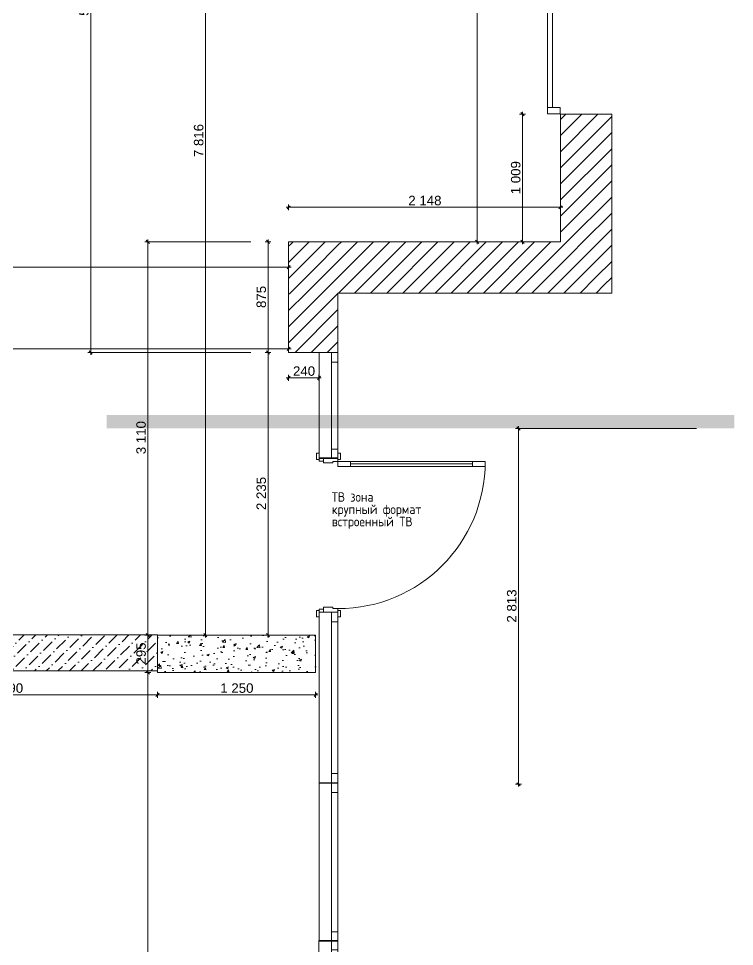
# Model space of a CAD drawing. Header units: millimetres. Extents: x 2336463 to 2579121, y 595385 to 778077.
# Drawn here: x 2460092 to 2465750, y 706674 to 714011 of the extents above; entities that cross this region are included whole.
import ezdxf

# ---------------------------------------------------------------- set-up
doc = ezdxf.new("R2010")
doc.units = ezdxf.units.MM
doc.header["$MEASUREMENT"] = 0
for name, color, linetype in [('+обмер', 7, 'Continuous'), ('1 Планировка размеры', 7, 'Continuous'), ('сит план', 7, 'Continuous')]:
    doc.layers.add(name, color=color, linetype=linetype)
for name, color, linetype, lineweight, true_color in [('+обмер_Ном._пера__242', 7, 'Continuous', 13, 0x1b55b5), ('+размер планировка_Ном._пера__242', 7, 'Continuous', 13, 0x1b55b5), ('+размер планировка_Ном._пера__9', 7, 'Continuous', 15, 0x3dad99), ('1 Планировка размеры_Ном._пера__242', 7, 'Continuous', 13, 0x1b55b5), ('Конструктив - Стены Несущие_Ном._пера__162', 7, 'Continuous', 5, 0xaaaaaa), ('сит план_Ном._пера__87', 7, 'Continuous', 20, 0x6a6a6a)]:
    doc.layers.add(name, color=color, linetype=linetype, lineweight=lineweight, true_color=true_color)
for name, color, linetype, lineweight in [('Двери ARCHICAD_Ном._пера__1', 7, 'Continuous', 13), ('Конструктив - Стены Несущие_Ном._пера__1', 7, 'Continuous', 13), ('Окна ARCHICAD_Ном._пера__1', 7, 'Continuous', 13), ('сит план_Ном._пера__1', 7, 'Continuous', 13)]:
    doc.layers.add(name, color=color, linetype=linetype, lineweight=lineweight)
doc.styles.add('СГЕНЕРИР_СТИЛЬ_1', font='arial.ttf')
doc.styles.add('СГЕНЕРИР_СТИЛЬ_4', font='isocp.shx')
doc.dimstyles.new('СГЕНЕРИР_СТИЛЬ__1', dxfattribs={"dimtxt": 75, "dimasz": 23.75, "dimexe": 0.18, "dimexo": 300, "dimgap": 0, "dimtad": 1, "dimtih": 1, "dimtoh": 1, "dimdec": 0, "dimzin": 0, "dimdsep": 46, "dimtxsty": 'СГЕНЕРИР_СТИЛЬ_1', "dimblk": 'ARROWHEAD_6', "dimblk1": 'ARROWHEAD_6', "dimblk2": 'ARROWHEAD_6', "dimcen": 0.09, "dimclrd": 256, "dimclre": 256, "dimclrt": 256, "dimazin": 0, "dimtfac": 1, "dimtdec": 4, "dimtmove": 0, "dimatfit": 3, "dimfxl": 0, "dimtolj": 1, "dimtzin": 0, "dimarcsym": 0})
doc.dimstyles.new('СГЕНЕРИР_СТИЛЬ__2', dxfattribs={"dimtxt": 75, "dimasz": 23.75, "dimexe": 0.18, "dimexo": 300, "dimgap": 0, "dimtad": 1, "dimdec": 0, "dimzin": 0, "dimdsep": 46, "dimtxsty": 'СГЕНЕРИР_СТИЛЬ_1', "dimblk": 'ARROWHEAD_6', "dimblk1": 'ARROWHEAD_6', "dimblk2": 'ARROWHEAD_6', "dimcen": 0.09, "dimclrd": 256, "dimclre": 256, "dimclrt": 256, "dimazin": 0, "dimtfac": 1, "dimtdec": 4, "dimtmove": 0, "dimatfit": 3, "dimfxl": 0, "dimtolj": 1, "dimtzin": 0, "dimarcsym": 0})
pattern_1 = [(45, (2086872.015, 585813.69), (-63.639609, 63.639609), [])]

# ---------------------------------------------------------------- blocks, each defined once
blk = doc.blocks.new('Окно 25_10')
at = {"layer": 'Окна ARCHICAD_Ном._пера__1', "color": 7, "linetype": 'Continuous', "lineweight": 13}
for p, q in [((-625, 100), (625, 100)), ((-625, 0), (-625, 100)), ((625, 0), (625, 100)), ((-625, 0), (-550, 0)), ((-625, -50), (-625, 0)), ((-625, -50), (-625, 0)), ((-550, 0), (-550, -50)), ((-550, 0), (550, 0)), ((550, -50), (550, 0)), ((550, 0), (625, 0)), ((625, -50), (625, 0)), ((625, -50), (625, 0)), ((-625, -50), (625, -50)), ((-550, -50), (-625, -50)), ((550, -50), (-550, -50)), ((625, -50), (550, -50))]:
    blk.add_line(p, q, dxfattribs=at)
blk = doc.blocks.new('Окно 25_17')
at = {"layer": 'Окна ARCHICAD_Ном._пера__1', "color": 7, "linetype": 'Continuous', "lineweight": 13}
for p, q in [((-674.6, 100), (674.6, 100)), ((-674.6, 0), (-674.6, 100)), ((674.6, 0), (674.6, 100)), ((-674.6, 0), (-599.6, 0)), ((-674.6, -50), (-674.6, 0)), ((-674.6, -50), (-674.6, 0)), ((-599.6, 0), (-599.6, -50)), ((-599.6, 0), (599.6, 0)), ((599.6, -50), (599.6, 0)), ((599.6, 0), (674.6, 0)), ((674.6, -50), (674.6, 0)), ((674.6, -50), (674.6, 0)), ((-674.6, -50), (674.6, -50)), ((-599.6, -50), (-674.6, -50)), ((599.6, -50), (-599.6, -50)), ((674.6, -50), (599.6, -50))]:
    blk.add_line(p, q, dxfattribs=at)
blk = doc.blocks.new('Окно 25_18')
at = {"layer": 'Окна ARCHICAD_Ном._пера__1', "color": 7, "linetype": 'Continuous', "lineweight": 13}
for p, q in [((-418.9, 0), (418.9, 0)), ((-418.9, 0), (-343.9, 0)), ((-418.9, 0), (-418.9, -50)), ((-418.9, 0), (-418.9, -50)), ((-343.9, 0), (-343.9, -50)), ((-343.9, 0), (343.9, 0)), ((343.9, -50), (343.9, 0)), ((343.9, 0), (418.9, 0)), ((418.9, 0), (418.9, -50)), ((418.9, 0), (418.9, -50)), ((-343.9, -50), (-418.9, -50)), ((-418.9, -50), (-418.9, -150)), ((343.9, -50), (-343.9, -50)), ((418.9, -50), (343.9, -50)), ((418.9, -50), (418.9, -150)), ((-418.9, -150), (418.9, -150))]:
    blk.add_line(p, q, dxfattribs=at)
blk = doc.blocks.new('Однопольная Дверь 25_2')
at = {"layer": 'Двери ARCHICAD_Ном._пера__1', "color": 7, "linetype": 'Continuous', "lineweight": 13}
for p, q in [((542, 1064), (542, 1164)), ((542, 1164), (582, 1164)), ((582, 1164), (582, 1064)), ((582, 1064), (542, 1064)), ((562, 1064), (562, 100)), ((542, 0), (542, 100)), ((542, 100), (582, 100)), ((582, 100), (582, 0)), ((-647, 0), (-647, 19)), ((-647, 19), (-597, 19)), ((-597, 0), (-647, 0)), ((-610, 0), (-647, 0)), ((-610, 0), (-647, 0)), ((-582, 0), (-610, 0)), ((-610, 0), (-610, -115)), ((-610, 0), (-610, -115)), ((-610, 0), (-610, -115)), ((-597, 19), (-597, 0)), ((-582, -40), (-582, 0)), ((582, 0), (542, 0)), ((610, 0), (582, 0)), ((582, 0), (582, -40)), ((597, 19), (647, 19)), ((597, 0), (597, 19)), ((647, 0), (597, 0)), ((610, -115), (610, 0)), ((610, 0), (610, -115)), ((610, 0), (610, -115)), ((610, 0), (647, 0)), ((610, 0), (647, 0)), ((647, 19), (647, 0)), ((-570, -40), (-582, -40)), ((-570, -115), (-570, -40)), ((582, -40), (570, -40)), ((570, -40), (570, -115)), ((-610, -150), (-610, -115)), ((-610, -115), (-585, -115)), ((-610, -115), (-570, -115)), ((-610, -115), (-610, -150)), ((-610, -115), (-610, -150)), ((-585, -115), (-585, -150)), ((570, -115), (610, -115)), ((585, -150), (585, -115)), ((585, -115), (610, -115)), ((610, -115), (610, -150)), ((610, -115), (610, -150)), ((610, -115), (610, -150)), ((-647, -169), (-647, -150)), ((-647, -150), (-597, -150)), ((-610, -150), (-647, -150)), ((-610, -150), (-647, -150)), ((-597, -169), (-647, -169)), ((-585, -150), (-610, -150)), ((-597, -150), (-597, -169)), ((610, -150), (585, -150)), ((597, -150), (647, -150)), ((597, -169), (597, -150)), ((647, -169), (597, -169)), ((610, -150), (647, -150)), ((610, -150), (647, -150)), ((647, -150), (647, -169))]:
    blk.add_line(p, q, dxfattribs=at)
at = {"layer": 'Двери ARCHICAD_Ном._пера__1', "color": 7, "linetype": 'Continuous', "lineweight": 13, "flags": 128}
for points in [[(562, 1064), (562, 100), (542, 100), (542, 1064)], [(582, 1064), (582, 100), (562, 100), (562, 1064)]]:
    blk.add_lwpolyline(points, close=True, dxfattribs=at)
at = {"layer": 'Двери ARCHICAD_Ном._пера__1', "color": 7, "linetype": 'Continuous', "lineweight": 13}
blk.add_arc((582, 0), 1164, 90, 180, dxfattribs=at)
blk = doc.blocks.new('Стена_761', base_point=(2462616.4, 692966.8))
at = {"layer": 'сит план_Ном._пера__87', "linetype": 'Continuous', "lineweight": 20, "true_color": 0x6a6a6a}
h = blk.add_hatch(dxfattribs=at)
h.set_pattern_fill('Блоки_Бетонные_Эффективные', color=251, style=0, pattern_type=2)
h.set_pattern_definition(pattern_1)
h.paths.add_polyline_path([(2462466.7, 711369), (2462616.7, 711369), (2462616.7, 711370), (2462466.7, 711370)])
h = blk.add_hatch(dxfattribs=at)
h.set_pattern_fill('Блоки_Бетонные_Эффективные', color=251, style=0, pattern_type=2)
h.set_pattern_definition(pattern_1)
h.paths.add_polyline_path([(2462466.7, 707965.5), (2462616.7, 707965.5), (2462616.7, 707967.7), (2462466.7, 707967.7)])
at = {"layer": 'сит план_Ном._пера__1', "color": 7, "linetype": 'Continuous', "lineweight": 13}
for p, q in [((2462566.7, 711369), (2462466.7, 711369)), ((2462616.7, 711369), (2462566.7, 711369)), ((2462566.7, 707967.7), (2462466.7, 707967.7)), ((2462566.7, 707965.5), (2462466.7, 707965.5)), ((2462616.7, 707967.7), (2462566.7, 707967.7)), ((2462616.7, 707965.5), (2462566.7, 707965.5))]:
    blk.add_line(p, q, dxfattribs=at)
at = {"layer": 'сит план_Ном._пера__1', "color": 7, "linetype": 'Continuous', "lineweight": 13, "flags": 128}
for points in [[(2462616.7, 711370), (2462466.7, 711370)], [(2462616.7, 711369), (2462616.7, 711370)], [(2462466.7, 707967.7), (2462466.7, 707965.5)], [(2462616.7, 707965.5), (2462616.7, 707967.7)]]:
    blk.add_lwpolyline(points, dxfattribs=at)
at = {"layer": 'Двери ARCHICAD_Ном._пера__1', "color": 7, "linetype": 'Continuous', "lineweight": 13, "xscale": -1, "zscale": 1000, "rotation": 269.9989164459284}
blk.add_blockref('Однопольная Дверь 25_2', (2462616.7, 709926.9), dxfattribs=at)
at = {"layer": 'Окна ARCHICAD_Ном._пера__1', "color": 7, "linetype": 'Continuous', "lineweight": 13, "xscale": -1, "zscale": 1000, "rotation": 269.9989164459284}
blk.add_blockref('Окно 25_18', (2462616.7, 710950.1), dxfattribs=at)
at = {"layer": 'Окна ARCHICAD_Ном._пера__1', "color": 7, "linetype": 'Continuous', "lineweight": 13, "zscale": 1000, "rotation": 89.99891644592846}
for name, p in [('Окно 25_17', (2462566.7, 708642.3)), ('Окно 25_10', (2462566.7, 707340.5)), ('Окно 25_10', (2462566.6, 706096.1))]:
    blk.add_blockref(name, p, dxfattribs=at)
blk = doc.blocks.new('Стена_763', base_point=(2462616.7, 711370.1))
at = {"layer": 'сит план_Ном._пера__87', "linetype": 'Continuous', "lineweight": 20, "true_color": 0x6a6a6a}
h = blk.add_hatch(dxfattribs=at)
h.set_pattern_fill('Блоки_Бетонные_Эффективные', color=251, style=0, pattern_type=2)
h.set_pattern_definition(pattern_1)
h.paths.add_polyline_path([(2462226.7, 711840.1), (2462226.7, 711370.1), (2462616.7, 711370.1), (2462616.7, 711840.1)])
at = {"layer": 'сит план_Ном._пера__1', "color": 7, "linetype": 'Continuous', "lineweight": 13, "flags": 128}
for points in [[(2462226.7, 711840.1), (2462226.7, 711370.1)], [(2462616.7, 711370.1), (2462616.7, 711840.1)], [(2462616.7, 711370.1), (2462226.7, 711370.1)]]:
    blk.add_lwpolyline(points, dxfattribs=at)
blk = doc.blocks.new('Стена_764', base_point=(2462616.7, 711840.1))
at = {"layer": 'сит план_Ном._пера__87', "linetype": 'Continuous', "lineweight": 20, "true_color": 0x6a6a6a}
h = blk.add_hatch(dxfattribs=at)
h.set_pattern_fill('Блоки_Бетонные_Эффективные', color=251, style=0, pattern_type=2)
h.set_pattern_definition(pattern_1)
h.paths.add_polyline_path([(2462226.7, 711840.1), (2462616.7, 711840.1), (2462226.7, 712245.1)])
h = blk.add_hatch(dxfattribs=at)
h.set_pattern_fill('Блоки_Бетонные_Эффективные', color=251, style=0, pattern_type=2)
h.set_pattern_definition(pattern_1)
h.paths.add_polyline_path([(2462226.7, 712245.1), (2462616.7, 711840.1), (2462616.7, 712245.1)])
h = blk.add_hatch(dxfattribs=at)
h.set_pattern_fill('Блоки_Бетонные_Эффективные', color=251, style=0, pattern_type=2)
h.set_pattern_definition(pattern_1)
h.paths.add_polyline_path([(2464374.7, 712245.1), (2462616.7, 712245.1), (2462616.7, 711840.1), (2464374.7, 711840.1)])
h = blk.add_hatch(dxfattribs=at)
h.set_pattern_fill('Блоки_Бетонные_Эффективные', color=251, style=0, pattern_type=2)
h.set_pattern_definition(pattern_1)
h.paths.add_polyline_path([(2464374.7, 712245.1), (2464779.7, 711840.1), (2464779.7, 712245.1)])
h = blk.add_hatch(dxfattribs=at)
h.set_pattern_fill('Блоки_Бетонные_Эффективные', color=251, style=0, pattern_type=2)
h.set_pattern_definition(pattern_1)
h.paths.add_polyline_path([(2464374.7, 711840.1), (2464779.7, 711840.1), (2464374.7, 712245.1)])
at = {"layer": 'сит план_Ном._пера__1', "color": 7, "linetype": 'Continuous', "lineweight": 13, "flags": 128}
for points in [[(2462226.7, 712245.1), (2462226.7, 711840.1)], [(2464374.7, 712245.1), (2462226.7, 712245.1)], [(2464779.7, 711840.1), (2464779.7, 712245.1)], [(2462616.7, 711840.1), (2464779.7, 711840.1)]]:
    blk.add_lwpolyline(points, dxfattribs=at)
blk = doc.blocks.new('Стена_765', base_point=(2464779.7, 711840.1))
at = {"layer": 'сит план_Ном._пера__87', "linetype": 'Continuous', "lineweight": 20, "true_color": 0x6a6a6a}
h = blk.add_hatch(dxfattribs=at)
h.set_pattern_fill('Блоки_Бетонные_Эффективные', color=251, style=0, pattern_type=2)
h.set_pattern_definition(pattern_1)
h.paths.add_polyline_path([(2464779.7, 712245.1), (2464779.7, 713254.3), (2464374.7, 713254.3), (2464374.7, 712245.1)])
at = {"layer": 'сит план_Ном._пера__1', "color": 7, "linetype": 'Continuous', "lineweight": 13, "flags": 128}
for points in [[(2464779.7, 713254.3), (2464374.7, 713254.3)], [(2464374.7, 713254.3), (2464374.7, 712245.1)], [(2464779.7, 712245.1), (2464779.7, 713254.3)]]:
    blk.add_lwpolyline(points, dxfattribs=at)
blk = doc.blocks.new('Ворота Гаражные Раздвижные Вертикальные 25_2')
at = {"layer": 'Двери ARCHICAD_Ном._пера__1', "color": 7, "linetype": 'Continuous', "lineweight": 13}
for p, q in [((-1707.5, 0), (-1757.5, 0)), ((-1757.5, 0), (-1757.5, -100)), ((1707.5, 0), (-1707.5, 0)), ((-1707.5, 0), (-1707.5, -40)), ((-1707.5, -100), (-1707.5, 0)), ((1707.5, -40), (1707.5, 0)), ((1757.5, 0), (1707.5, 0)), ((1707.5, 0), (1707.5, -100)), ((1757.5, -100), (1757.5, 0)), ((-1757.5, -100), (-1757.5, -20)), ((-1757.5, -100), (-1757.5, -20)), ((-1707.5, -40), (1707.5, -40)), ((1757.5, -100), (1757.5, -20)), ((1757.5, -100), (1757.5, -20)), ((-1757.5, -100), (-1707.5, -100)), ((1707.5, -100), (1757.5, -100))]:
    blk.add_line(p, q, dxfattribs=at)
blk = doc.blocks.new('Стена_766', base_point=(2464372.2, 713257.9))
at = {"layer": 'сит план_Ном._пера__1', "color": 7, "linetype": 'Continuous', "lineweight": 13}
for p, q in [((2464372.2, 716772.9), (2464292.2, 716772.9)), ((2464372.2, 713257.9), (2464292.2, 713257.9))]:
    blk.add_line(p, q, dxfattribs=at)
at = {"layer": 'Двери ARCHICAD_Ном._пера__1', "color": 7, "linetype": 'Continuous', "lineweight": 13, "zscale": 1000, "rotation": 90}
blk.add_blockref('Ворота Гаражные Раздвижные Вертикальные 25_2', (2464272.2, 715015.4), dxfattribs=at)
blk = doc.blocks.new('*D3456', base_point=(2086872, 585813.7))
at = {"layer": '1 Планировка размеры_Ном._пера__242', "color": 152, "linetype": 'Continuous', "lineweight": 13, "true_color": 0x1b55b5}
for p, q in [((2464043.1, 710769.5), (2464043.1, 710788.3)), ((2465449.8, 710769.5), (2464019.6, 710769.5)), ((2464055.6, 710757), (2464030.6, 710782)), ((2464043.1, 707956.1), (2464043.1, 710769.5)), ((2464066.5, 707956.1), (2464019.6, 707956.1)), ((2464030.6, 707968.6), (2464055.6, 707943.6)), ((2464043.1, 707937.4), (2464043.1, 707956.1))]:
    blk.add_line(p, q, dxfattribs=at)
at = {"layer": '1 Планировка размеры_Ном._пера__242', "color": 152, "lineweight": 13, "true_color": 0x1b55b5, "insert": (2464028.1, 709234.6), "char_height": 75, "attachment_point": 7, "rotation": 90, "style": 'СГЕНЕРИР_СТИЛЬ_1'}
blk.add_mtext('\\A1;{\\pql;\\fArial|b0|i0|c204|p38;2\xa0813}', dxfattribs=at)
blk = doc.blocks.new('ARROWHEAD_6')
at = {"color": 0, "linetype": 'Continuous', "lineweight": 0}
for p, q in [((0, 0), (-1, 0)), ((-0.5, -0.5), (0.5, 0.5))]:
    blk.add_line(p, q, dxfattribs=at)
blk = doc.blocks.new('*D3490', base_point=(2086872, 585813.7))
at = {"layer": '+обмер_Ном._пера__242', "color": 152, "linetype": 'Continuous', "lineweight": 13, "true_color": 0x1b55b5}
for p, q in [((2461137.1, 708840.5), (2461090.3, 708840.5)), ((2461101.2, 708853), (2461126.2, 708828)), ((2461113.7, 701802.7), (2461113.7, 708840.5)), ((2461166.7, 701802.7), (2461090.3, 701802.7)), ((2461101.2, 701815.2), (2461126.2, 701790.2))]:
    blk.add_line(p, q, dxfattribs=at)
at = {"layer": '+обмер_Ном._пера__242', "color": 152, "lineweight": 13, "true_color": 0x1b55b5, "insert": (2461098.7, 705193.4), "char_height": 75, "attachment_point": 7, "rotation": 90, "style": 'СГЕНЕРИР_СТИЛЬ_1'}
blk.add_mtext('\\A1;{\\pql;\\fArial|b0|i0|c204|p38;7\xa0038}', dxfattribs=at)
blk = doc.blocks.new('*D3491', base_point=(2086872, 585813.7))
at = {"layer": '+обмер_Ном._пера__242', "color": 152, "linetype": 'Continuous', "lineweight": 13, "true_color": 0x1b55b5}
for p, q in [((2461137.1, 709135.6), (2461090.3, 709135.6)), ((2461101.2, 709148.1), (2461126.2, 709123.1)), ((2461113.7, 708840.5), (2461113.7, 709135.6)), ((2461137.1, 708840.5), (2461090.3, 708840.5)), ((2461101.2, 708853), (2461126.2, 708828))]:
    blk.add_line(p, q, dxfattribs=at)
at = {"layer": '+обмер_Ном._пера__242', "color": 152, "lineweight": 13, "true_color": 0x1b55b5, "insert": (2461098.7, 708902.7), "char_height": 75, "attachment_point": 7, "rotation": 90, "style": 'СГЕНЕРИР_СТИЛЬ_1'}
blk.add_mtext('\\A1;{\\pql;\\fArial|b0|i0|c204|p38;295}', dxfattribs=at)
blk = doc.blocks.new('*D3492', base_point=(2086872, 585813.7))
at = {"layer": '+обмер_Ном._пера__242', "color": 152, "linetype": 'Continuous', "lineweight": 13, "true_color": 0x1b55b5}
for p, q in [((2461126.2, 712232.6), (2461101.2, 712257.6)), ((2461113.7, 712245.1), (2461113.7, 712263.8)), ((2461926.7, 712245.1), (2461090.3, 712245.1)), ((2461113.7, 709135.6), (2461113.7, 712245.1)), ((2461137.1, 709135.6), (2461090.3, 709135.6)), ((2461101.2, 709148.1), (2461126.2, 709123.1))]:
    blk.add_line(p, q, dxfattribs=at)
at = {"layer": '+обмер_Ном._пера__242', "color": 152, "lineweight": 13, "true_color": 0x1b55b5, "insert": (2461098.7, 710565.9), "char_height": 75, "attachment_point": 7, "rotation": 90, "style": 'СГЕНЕРИР_СТИЛЬ_1'}
blk.add_mtext('\\A1;{\\pql;\\fArial|b0|i0|c204|p38;3\xa0110}', dxfattribs=at)
blk = doc.blocks.new('*D3506', base_point=(2086872, 585813.7))
at = {"layer": '+обмер_Ном._пера__242', "color": 152, "linetype": 'Continuous', "lineweight": 13, "true_color": 0x1b55b5}
for p, q in [((2455934.7, 711411.9), (2455909.7, 711386.9)), ((2455922.2, 711376), (2455922.2, 711422.8)), ((2455922.2, 711399.4), (2462226.7, 711399.4)), ((2462214.2, 711386.9), (2462239.2, 711411.9)), ((2462226.7, 711376), (2462226.7, 711422.8)), ((2462226.7, 711399.4), (2462245.5, 711399.4))]:
    blk.add_line(p, q, dxfattribs=at)
at = {"layer": '+обмер_Ном._пера__242', "color": 152, "lineweight": 13, "true_color": 0x1b55b5, "insert": (2458946.2, 711414.4), "char_height": 75, "attachment_point": 7, "style": 'СГЕНЕРИР_СТИЛЬ_1'}
blk.add_mtext('\\A1;{\\pql;\\fArial|b0|i0|c204|p38;6\xa0305}', dxfattribs=at)
blk = doc.blocks.new('*D3528', base_point=(2086872, 585813.7))
at = {"layer": '+обмер_Ном._пера__242', "color": 152, "linetype": 'Continuous', "lineweight": 13, "true_color": 0x1b55b5}
for p, q in [((2462208, 712518.4), (2462226.7, 712518.4)), ((2462239.2, 712530.9), (2462214.2, 712505.9)), ((2462226.7, 712494.9), (2462226.7, 712541.8)), ((2462226.7, 712518.4), (2464374.7, 712518.4)), ((2464362.2, 712505.9), (2464387.2, 712530.9)), ((2464374.7, 712494.9), (2464374.7, 712541.8)), ((2464374.7, 712518.4), (2464393.5, 712518.4))]:
    blk.add_line(p, q, dxfattribs=at)
at = {"layer": '+обмер_Ном._пера__242', "color": 152, "lineweight": 13, "true_color": 0x1b55b5, "insert": (2463172.5, 712533.4), "char_height": 75, "attachment_point": 7, "style": 'СГЕНЕРИР_СТИЛЬ_1'}
blk.add_mtext('\\A1;{\\pql;\\fArial|b0|i0|c204|p38;2\xa0148}', dxfattribs=at)
blk = doc.blocks.new('*D3530', base_point=(2086872, 585813.7))
at = {"layer": '+обмер_Ном._пера__242', "color": 152, "linetype": 'Continuous', "lineweight": 13, "true_color": 0x1b55b5}
for p, q in [((2460960.6, 716951.3), (2460639, 716951.3)), ((2460650, 716963.8), (2460675, 716938.8)), ((2460662.5, 711370.1), (2460662.5, 716951.3)), ((2460650, 711382.6), (2460675, 711357.6)), ((2461926.7, 711370.1), (2460639, 711370.1)), ((2460662.5, 711351.3), (2460662.5, 711370.1))]:
    blk.add_line(p, q, dxfattribs=at)
at = {"layer": '+обмер_Ном._пера__242', "color": 152, "lineweight": 13, "true_color": 0x1b55b5, "insert": (2460647.5, 714032.5), "char_height": 75, "attachment_point": 7, "rotation": 90, "style": 'СГЕНЕРИР_СТИЛЬ_1'}
blk.add_mtext('\\A1;{\\pql;\\fArial|b0|i0|c204|p38;5\xa0581}', dxfattribs=at)
blk = doc.blocks.new('*D3546', base_point=(2086872, 585813.7))
at = {"layer": '+обмер_Ном._пера__242', "color": 152, "linetype": 'Continuous', "lineweight": 13, "true_color": 0x1b55b5}
for p, q in [((2462051.3, 711382.6), (2462076.3, 711357.6)), ((2462087.2, 711370.1), (2462040.4, 711370.1)), ((2462063.8, 709135.6), (2462063.8, 711370.1)), ((2462139.8, 709135.6), (2462040.4, 709135.6)), ((2462051.3, 709148.1), (2462076.3, 709123.1)), ((2462063.8, 709116.8), (2462063.8, 709135.6))]:
    blk.add_line(p, q, dxfattribs=at)
at = {"layer": '+обмер_Ном._пера__242', "color": 152, "lineweight": 13, "true_color": 0x1b55b5, "insert": (2462048.8, 710124.6), "char_height": 75, "attachment_point": 7, "rotation": 90, "style": 'СГЕНЕРИР_СТИЛЬ_1'}
blk.add_mtext('\\A1;{\\pql;\\fArial|b0|i0|c204|p38;2\xa0235}', dxfattribs=at)
blk = doc.blocks.new('*D3547', base_point=(2086872, 585813.7))
at = {"layer": '+обмер_Ном._пера__242', "color": 152, "linetype": 'Continuous', "lineweight": 13, "true_color": 0x1b55b5}
for p, q in [((2462076.3, 712232.6), (2462051.3, 712257.6)), ((2462063.8, 712245.1), (2462063.8, 712263.8)), ((2462087.2, 712245.1), (2462040.4, 712245.1)), ((2462063.8, 711370.1), (2462063.8, 712245.1)), ((2462051.3, 711382.6), (2462076.3, 711357.6)), ((2462087.2, 711370.1), (2462040.4, 711370.1))]:
    blk.add_line(p, q, dxfattribs=at)
at = {"layer": '+обмер_Ном._пера__242', "color": 152, "lineweight": 13, "true_color": 0x1b55b5, "insert": (2462048.8, 711722.2), "char_height": 75, "attachment_point": 7, "rotation": 90, "style": 'СГЕНЕРИР_СТИЛЬ_1'}
blk.add_mtext('\\A1;{\\pql;\\fArial|b0|i0|c204|p38;875}', dxfattribs=at)
blk = doc.blocks.new('*D3548', base_point=(2086872, 585813.7))
at = {"layer": '+обмер_Ном._пера__242', "color": 152, "linetype": 'Continuous', "lineweight": 13, "true_color": 0x1b55b5}
for p, q in [((2464097.9, 713254.3), (2464051, 713254.3)), ((2464086.9, 713241.8), (2464061.9, 713266.8)), ((2464074.4, 713254.3), (2464074.4, 713273)), ((2464074.4, 712245.1), (2464074.4, 713254.3)), ((2464061.9, 712257.6), (2464086.9, 712232.6)), ((2464097.9, 712245.1), (2464051, 712245.1)), ((2464074.4, 712226.3), (2464074.4, 712245.1))]:
    blk.add_line(p, q, dxfattribs=at)
at = {"layer": '+обмер_Ном._пера__242', "color": 152, "lineweight": 13, "true_color": 0x1b55b5, "insert": (2464059.4, 712621.5), "char_height": 75, "attachment_point": 7, "rotation": 90, "style": 'СГЕНЕРИР_СТИЛЬ_1'}
blk.add_mtext('\\A1;{\\pql;\\fArial|b0|i0|c204|p38;1\xa0009}', dxfattribs=at)
blk = doc.blocks.new('*D3572', base_point=(2086872, 585813.7))
at = {"layer": '+обмер_Ном._пера__242', "color": 152, "linetype": 'Continuous', "lineweight": 13, "true_color": 0x1b55b5}
for p, q in [((2463740, 716951.3), (2461560.6, 716951.3)), ((2463729.1, 716938.8), (2463704.1, 716963.8)), ((2463716.6, 716951.3), (2463716.6, 716970)), ((2463716.6, 712245.1), (2463716.6, 716951.3)), ((2463704.1, 712257.6), (2463729.1, 712232.6)), ((2463740, 712245.1), (2462526.7, 712245.1)), ((2463716.6, 712226.3), (2463716.6, 712245.1))]:
    blk.add_line(p, q, dxfattribs=at)
at = {"layer": '+обмер_Ном._пера__242', "color": 152, "lineweight": 13, "true_color": 0x1b55b5, "insert": (2463701.6, 714470), "char_height": 75, "attachment_point": 7, "rotation": 90, "style": 'СГЕНЕРИР_СТИЛЬ_1'}
blk.add_mtext('\\A1;{\\pql;\\fArial|b0|i0|c204|p38;4\xa0706}', dxfattribs=at)
blk = doc.blocks.new('*D3574', base_point=(2086872, 585813.7))
at = {"layer": '+обмер_Ном._пера__242', "color": 152, "linetype": 'Continuous', "lineweight": 13, "true_color": 0x1b55b5}
for p, q in [((2458812.2, 708675.7), (2458787.2, 708650.7)), ((2458799.7, 708639.8), (2458799.7, 708686.7)), ((2458799.7, 708663.2), (2461189.8, 708663.2)), ((2461202.3, 708675.7), (2461177.3, 708650.7)), ((2461189.8, 708639.8), (2461189.8, 708686.7))]:
    blk.add_line(p, q, dxfattribs=at)
at = {"layer": '+обмер_Ном._пера__242', "color": 152, "lineweight": 13, "true_color": 0x1b55b5, "insert": (2459866.5, 708678.2), "char_height": 75, "attachment_point": 7, "style": 'СГЕНЕРИР_СТИЛЬ_1'}
blk.add_mtext('\\A1;{\\pql;\\fArial|b0|i0|c204|p38;2\xa0390}', dxfattribs=at)
blk = doc.blocks.new('*D3575', base_point=(2086872, 585813.7))
at = {"layer": '+обмер_Ном._пера__242', "color": 152, "linetype": 'Continuous', "lineweight": 13, "true_color": 0x1b55b5}
for p, q in [((2461202.3, 708675.7), (2461177.3, 708650.7)), ((2461189.8, 708639.8), (2461189.8, 708686.7)), ((2461189.8, 708663.2), (2462439.8, 708663.2)), ((2462427.3, 708650.7), (2462452.3, 708675.7)), ((2462439.8, 708639.8), (2462439.8, 708686.7)), ((2462439.8, 708663.2), (2462458.6, 708663.2))]:
    blk.add_line(p, q, dxfattribs=at)
at = {"layer": '+обмер_Ном._пера__242', "color": 152, "lineweight": 13, "true_color": 0x1b55b5, "insert": (2461686.6, 708678.2), "char_height": 75, "attachment_point": 7, "style": 'СГЕНЕРИР_СТИЛЬ_1'}
blk.add_mtext('\\A1;{\\pql;\\fArial|b0|i0|c204|p38;1\xa0250}', dxfattribs=at)
blk = doc.blocks.new('*D3599', base_point=(2086872, 585813.7))
at = {"layer": '+обмер_Ном._пера__242', "color": 152, "linetype": 'Continuous', "lineweight": 13, "true_color": 0x1b55b5}
for p, q in [((2456002.9, 712044.5), (2456021.6, 712044.5)), ((2456034.1, 712057), (2456009.1, 712032)), ((2456021.6, 711920.7), (2456021.6, 712068)), ((2456021.6, 712044.5), (2462226.7, 712044.5)), ((2462214.2, 712032), (2462239.2, 712057)), ((2462226.7, 712021.1), (2462226.7, 712068)), ((2462226.7, 712044.5), (2462245.5, 712044.5))]:
    blk.add_line(p, q, dxfattribs=at)
at = {"layer": '+обмер_Ном._пера__242', "color": 152, "lineweight": 13, "true_color": 0x1b55b5, "insert": (2458996, 712059.5), "char_height": 75, "attachment_point": 7, "style": 'СГЕНЕРИР_СТИЛЬ_1'}
blk.add_mtext('\\A1;{\\pql;\\fArial|b0|i0|c204|p38;6\xa0205}', dxfattribs=at)
blk = doc.blocks.new('*D3601', base_point=(2086872, 585813.7))
at = {"layer": '+обмер_Ном._пера__242', "color": 152, "linetype": 'Continuous', "lineweight": 13, "true_color": 0x1b55b5}
for p, q in [((2461592.4, 716951.3), (2461545.5, 716951.3)), ((2461581.5, 716938.8), (2461556.5, 716963.8)), ((2461569, 716951.3), (2461569, 716970)), ((2461569, 709135.6), (2461569, 716951.3)), ((2461592.4, 709135.6), (2461489.8, 709135.6)), ((2461556.5, 709148.1), (2461581.5, 709123.1)), ((2461569, 709116.8), (2461569, 709135.6))]:
    blk.add_line(p, q, dxfattribs=at)
at = {"layer": '+обмер_Ном._пера__242', "color": 152, "lineweight": 13, "true_color": 0x1b55b5, "insert": (2461554, 712915.2), "char_height": 75, "attachment_point": 7, "rotation": 90, "style": 'СГЕНЕРИР_СТИЛЬ_1'}
blk.add_mtext('\\A1;{\\pql;\\fArial|b0|i0|c204|p38;7\xa0816}', dxfattribs=at)
blk = doc.blocks.new('*D3619', base_point=(2086872, 585813.7))
at = {"layer": '+обмер_Ном._пера__242', "color": 152, "linetype": 'Continuous', "lineweight": 13, "true_color": 0x1b55b5}
for p, q in [((2462207.6, 711170.2), (2462226.3, 711170.1)), ((2462238.8, 711182.6), (2462213.8, 711157.7)), ((2462226.3, 711146.7), (2462226.4, 711193.6)), ((2462226.3, 711170.1), (2462466.3, 711169.6)), ((2462453.8, 711157.1), (2462478.8, 711182.1)), ((2462466.3, 711146.2), (2462466.4, 711193)), ((2462466.3, 711169.6), (2462485.1, 711169.6))]:
    blk.add_line(p, q, dxfattribs=at)
at = {"layer": '+обмер_Ном._пера__242', "color": 152, "lineweight": 13, "true_color": 0x1b55b5, "insert": (2462261, 711185.1), "char_height": 75, "attachment_point": 7, "rotation": 359.87587, "style": 'СГЕНЕРИР_СТИЛЬ_1'}
blk.add_mtext('\\A1;{\\pql;\\fArial|b0|i0|c204|p38;240}', dxfattribs=at)

msp = doc.modelspace()

# ---------------------------------------------------------------- hatches: boundary and pattern name
at = {"layer": '+размер планировка_Ном._пера__9', "linetype": 'Continuous', "lineweight": 0, "true_color": 0x1e564c}
msp.add_hatch(color=139, dxfattribs=at).paths.add_polyline_path([(2460789.8, 710875.5), (2465749.8, 710875.5), (2465749.8, 710769.5), (2460789.8, 710769.5)])
at = {"layer": 'Конструктив - Стены Несущие_Ном._пера__162', "linetype": 'Continuous', "lineweight": 5, "true_color": 0xaaaaaa}
h = msp.add_hatch(dxfattribs=at)
h.set_pattern_fill('Бетон_01', color=253, style=0, pattern_type=2)
h.set_pattern_definition([(45, (2086872.01, 585813.69), (-91.92388, 91.92388), [97.499996, -32.5, 0, -32.5]), (45, (2086883.5, 585917.1), (-91.92388, 91.92388), [97.499996, -32.5, 0, -32.5])])
h.paths.add_polyline_path([(2461189.8, 709137.7), (2458785.7, 709137.7), (2458785.7, 708852.3), (2461189.8, 708852.3)])
at = {"layer": 'сит план_Ном._пера__1', "linetype": 'Continuous', "lineweight": 13}
h = msp.add_hatch(dxfattribs=at)
h.set_pattern_fill('AR_CONC', style=0, pattern_type=2)
h.set_pattern_definition([(50, (2086872.01, 585813.69), (-182.18467, 15.939086), [19.05, -209.55]), (355, (2086872.01, 585813.69), (-35.24342, 191.056845), [15.24, -167.64058]), (100.451445, (2086887.2, 585812.36), (146.94125, 175.11775), [16.19001, -178.090245]), (46.1842, (2086872.01, 585864.49), (-271.07904, 42.04233), [28.575, -314.325]), (96.63556, (2086894.6, 585860.98), (237.40413, 247.42612), [24.28502, -267.1356]), (351.18415, (2086872.01, 585864.49), (237.40413, 247.42612), [22.85997, -251.45973]), (21, (2086897.41, 585851.79), (-151.61439, 102.2652), [19.05, -209.55]), (326, (2086897.41, 585851.79), (61.80203, 184.18797), [15.24, -167.64]), (71.451445, (2086910.05, 585843.26), (213.41642, 81.92277), [16.19001, -178.08994]), (37.5, (2086872.015, 585813.686), (3.088603, 84.555039), [0, -165.608, 0, -170.18, 0, -168.275]), (7.5, (2086872.015, 585813.69), (66.819663, 100.180575), [0, -97.028, 0, -161.798, 0, -64.135]), (327.5, (2086815.37, 585813.686), (-135.590595, 5.728744), [0, -63.5, 0, -198.12, 0, -262.89]), (317.5, (2086789.97, 585813.69), (148.12918, 25.42649), [0, -82.55, 0, -131.572, 0, -186.69])])
h.paths.add_polyline_path([(2462439.8, 708840.8), (2461189.8, 708840.8), (2461189.8, 709135.6), (2462439.8, 709135.6)])

# ---------------------------------------------------------------- linework, layer by layer
at = {"layer": 'Конструктив - Стены Несущие_Ном._пера__1', "color": 7, "linetype": 'Continuous', "lineweight": 13, "flags": 128}
msp.add_lwpolyline([(2461189.8, 709137.7), (2458785.7, 709137.7), (2458785.7, 708852.3), (2461189.8, 708852.3)], close=True, dxfattribs=at)
at = {"layer": 'сит план_Ном._пера__1', "color": 7, "linetype": 'Continuous', "lineweight": 13, "flags": 128}
msp.add_lwpolyline([(2462439.8, 708840.8), (2461189.8, 708840.8), (2461189.8, 709135.6), (2462439.8, 709135.6)], close=True, dxfattribs=at)

# ---------------------------------------------------------------- block references
at = {"layer": 'сит план', "color": 7, "lineweight": 13}
for name, p in [('Стена_766', (2464372.2, 713257.9)), ('Стена_765', (2464779.7, 711840.1)), ('Стена_764', (2462616.7, 711840.1)), ('Стена_763', (2462616.7, 711370.1)), ('Стена_761', (2462616.4, 692966.8))]:
    msp.add_blockref(name, p, dxfattribs=at)

# ---------------------------------------------------------------- texts
at = {"layer": '+размер планировка_Ном._пера__242', "color": 152, "linetype": 'Continuous', "lineweight": 13, "true_color": 0x1b55b5, "insert": (2462567.8, 710265.6), "char_height": 75, "attachment_point": 1, "line_spacing_factor": 0.779481, "style": 'СГЕНЕРИР_СТИЛЬ_4'}
msp.add_mtext('\\A1;{\\pql;\\Fisocp.shx;ТВ зона\\P\\pql;\\Fisocp.shx;крупный формат\\P\\pql;\\Fisocp.shx;встроенный ТВ}', dxfattribs=at)

# ---------------------------------------------------------------- dimensions: what is measured, and where the dimension line sits
at = {"layer": '+обмер', "color": 152, "linetype": 'Continuous', "lineweight": 13, "true_color": 0x1b55b5}
for base, p1, p2, angle, picture, middle, turn in [((2460662.5, 716951.3), (2462226.7, 711370.1), (2461260.6, 716951.3), 90, '*D3530', (2460610, 714161.3), 90), ((2461569, 716951.3), (2461189.8, 709135.6), (2461260.6, 716951.3), 90, '*D3601', (2461516.5, 713044), 90), ((2463716.6, 716951.3), (2462226.7, 712245.1), (2461260.6, 716951.3), 90, '*D3572', (2463664.1, 714598.8), 90), ((2464074.4, 713254.3), (2464374.7, 712245.1), (2464374.7, 713254.3), 90, '*D3548', (2464021.9, 712750.3), 90), ((2461113.6985, 712245.099), (2461189.8412, 709135.5955), (2462226.7386, 712245.099), 90, '*D3492', (2461061.1985, 710694.7137), 90), ((2462063.8, 712245.1), (2462226.7, 711370.1), (2462226.7, 712245.1), 90, '*D3547', (2462011.3, 711808), 90), ((2462063.804, 711370.099), (2462439.8105, 709135.5955), (2462226.7386, 711370.099), 90, '*D3546', (2462011.304, 710253.4424), 90), ((2462466.3, 711169.6), (2462226.7, 711370.1), (2462466.7, 711370), 359.87587, '*D3619', (2462346.8, 711222.4), 359.87587), ((2461113.7, 709135.6), (2461113.7, 708840.5), (2461189.8, 709135.6), 90, '*D3491', (2461061.2, 708988.4), 90), ((2461113.7, 708840.5), (2461466.7, 701802.7), (2461113.7, 708840.5), 90, '*D3490', (2461061.2, 705322.2), 90)]:
    dim = msp.add_linear_dim(base=base, p1=p1, p2=p2, angle=angle, dimstyle='СГЕНЕРИР_СТИЛЬ__2', dxfattribs=at)
    dim.commit()
    dim.dimension.update_dxf_attribs({"geometry": picture, "text_midpoint": middle, "dimtype": 160, "text_rotation": turn})
for base, p1, p2, picture, middle in [((2464374.7, 712518.4), (2462226.7, 712245.1), (2464374.7, 712245.1), '*D3528', (2463301.3, 712570.9)), ((2462226.7, 712044.5), (2456021.6, 711620.7), (2462226.7, 712245.1), '*D3599', (2459124.8, 712097)), ((2462226.7386, 711399.3882), (2455922.163, 711256.9789), (2462226.7386, 711370.099), '*D3506', (2459075.0459, 711451.8882)), ((2461189.8, 708663.2), (2458799.7, 708852.9), (2461189.8, 708840.8), '*D3574', (2459995.4, 708715.7)), ((2462439.8, 708663.2), (2461189.8, 708840.8), (2462439.8, 708840.8), '*D3575', (2461815.4, 708715.7))]:
    dim = msp.add_linear_dim(base=base, p1=p1, p2=p2, dimstyle='СГЕНЕРИР_СТИЛЬ__1', dxfattribs=at)
    dim.commit()
    dim.dimension.update_dxf_attribs({"geometry": picture, "text_midpoint": middle, "dimtype": 160})
at = {"layer": '1 Планировка размеры', "color": 152, "linetype": 'Continuous', "lineweight": 13, "true_color": 0x1b55b5}
dim = msp.add_linear_dim(base=(2464043.1, 710769.5), p1=(2464043.1, 707956.1), p2=(2465749.8, 710769.5), angle=90, dimstyle='СГЕНЕРИР_СТИЛЬ__2', dxfattribs=at)
dim.commit()
dim.dimension.update_dxf_attribs({"geometry": '*D3456', "text_midpoint": (2463990.6, 709363.4), "dimtype": 160, "text_rotation": 90})

doc.saveas('drawing.dxf')
